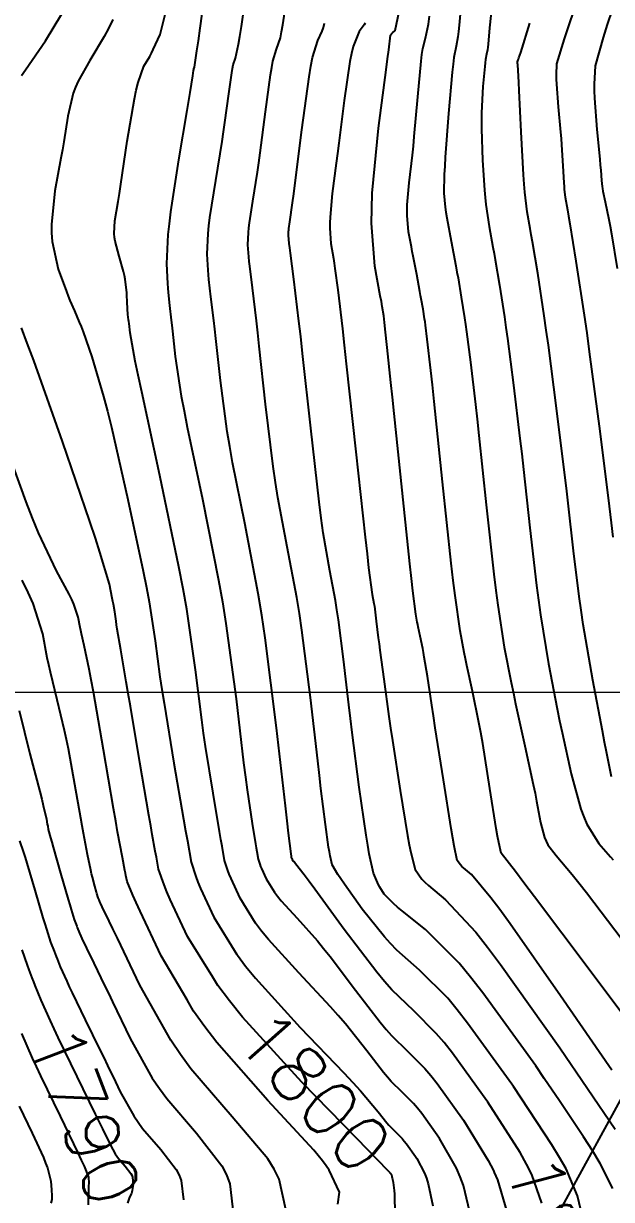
# Model space of a CAD drawing. Header units: metres. Extents: x 837475 to 838479, y 1189012 to 1191015.
# Drawn here: x 837954.3 to 837995.5, y 1189578.3 to 1189660.7 of the extents above; entities that cross this region are included whole.
import ezdxf

# ---------------------------------------------------------------- set-up
doc = ezdxf.new("R2010")
doc.units = ezdxf.units.M
doc.header["$LTSCALE"] = 0.3
doc.layers.add('COORD', color=7, linetype='Continuous', lineweight=20)
for name, color, linetype in [('CORREDORVIA', 70, 'Continuous'), ('COTAS 10', 1, 'Continuous'), ('COTAS INT', 252, 'Continuous')]:
    doc.layers.add(name, color=color, linetype=linetype)
doc.styles.get("Standard").update_dxf_attribs({"font": 'simplex.shx'})

msp = doc.modelspace()

# ---------------------------------------------------------------- linework, layer by layer
at = {"layer": 'COORD'}
msp.add_line((837476.514, 1189613.872), (838476.514, 1189613.872), dxfattribs=at)
at = {"layer": 'CORREDORVIA'}
msp.add_lwpolyline([(838157.033, 1190996.193), (838237.174, 1190821.339), (838237.001, 1190602.875), (838240.031, 1190437.198), (838223.537, 1190366.272), (838212.196, 1190288.92), (838221.396, 1189997.878), (837954.545, 1189509.173), (837751.159, 1189231.384), (837593.191, 1189234.399), (837744.487, 1189686.609), (837750.277, 1189933.973), (837723.624, 1190051.525), (837726.092, 1190134.48), (837885.383, 1190229.429), (837983.184, 1190344.12), (837817.554, 1190502.187), (837798.033, 1190660.17), (837963.574, 1190795.982), (837910.676, 1191000.965)], close=True, dxfattribs=at)
at = {"layer": 'COTAS 10'}
for points in [[(837993.34, 1189577.595), (837993.115, 1189578.576), (837992.314, 1189580.455), (837991.864, 1189581.246), (837991.316, 1189582.153), (837988.628, 1189586.23), (837988.511, 1189586.407), (837985.422, 1189590.684), (837984.695, 1189591.606), (837984.022, 1189592.415), (837982.053, 1189594.391), (837980.46, 1189595.797), (837980.023, 1189596.247), (837979.589, 1189596.723), (837978.04, 1189598.66), (837976.783, 1189600.42), (837976.533, 1189600.784), (837976.325, 1189601.094), (837975.929, 1189601.771), (837975.785, 1189602.405), (837975.736, 1189602.689), (837975.683, 1189603.02), (837975.457, 1189604.607), (837975.143, 1189607.125), (837975.033, 1189608.043), (837974.915, 1189609.056), (837974.406, 1189613.513), (837973.81, 1189618.22), (837973.636, 1189619.391), (837973.459, 1189620.505), (837972.787, 1189624.052), (837972.129, 1189627.516), (837971.96, 1189628.578), (837971.798, 1189629.684), (837971.262, 1189634.052), (837970.818, 1189638.137), (837970.714, 1189639.065), (837970.618, 1189639.906), (837970.339, 1189642.209), (837970.153, 1189643.726), (837970.115, 1189644.071), (837970.083, 1189644.384), (837970.02, 1189645.242), (837970.06, 1189646.104), (837970.093, 1189646.419), (837970.136, 1189646.768), (837970.371, 1189648.303), (837970.688, 1189650.328), (837970.781, 1189650.986), (837970.878, 1189651.686), (837971.249, 1189654.563), (837971.607, 1189657.152), (837971.695, 1189657.67), (837971.778, 1189658.101), (837972.039, 1189658.94), (837972.304, 1189659.745), (837972.39, 1189660.156), (837972.48, 1189660.647), (837972.852, 1189663.099)], [(837954.163, 1189657.106), (837954.441, 1189657.508), (837955.836, 1189659.53), (837957.52, 1189662.322)], [(837985.029, 1189662.983), (837984.836, 1189660.633), (837984.789, 1189660.176), (837984.745, 1189659.802), (837984.61, 1189659.151), (837984.457, 1189658.363), (837984.403, 1189657.903), (837984.343, 1189657.338), (837984.083, 1189654.426), (837983.852, 1189651.382), (837983.812, 1189650.735), (837983.781, 1189650.172), (837983.753, 1189648.847), (837983.853, 1189647.862), (837983.903, 1189647.514), (837983.963, 1189647.134), (837984.26, 1189645.491), (837984.59, 1189643.759), (837984.67, 1189643.324), (837984.746, 1189642.907), (837984.978, 1189641.561), (837985.199, 1189640.118), (837985.266, 1189639.641), (837985.337, 1189639.13), (837985.615, 1189637.002), (837985.966, 1189634.041), (837986.081, 1189633.004), (837986.205, 1189631.872), (837986.719, 1189627.002), (837987.258, 1189622.136), (837987.398, 1189621.007), (837987.534, 1189619.972), (837987.991, 1189617.025), (837988.472, 1189614.548), (837988.623, 1189613.809), (837988.783, 1189613.049), (837989.424, 1189610.112), (837990.015, 1189607.41), (837990.143, 1189606.798), (837990.255, 1189606.243), (837990.531, 1189604.73), (837990.803, 1189603.687), (837990.914, 1189603.429), (837991.039, 1189603.185), (837991.618, 1189602.415), (837992.74, 1189601.101), (837993.207, 1189600.513), (837993.742, 1189599.829), (837996.242, 1189596.549)], [(837980.377, 1189576.826), (837980.326, 1189578.365), (837980.311, 1189578.678), (837980.295, 1189578.944), (837980.236, 1189579.497), (837980.183, 1189579.702), (837980.173, 1189579.748), (837980.163, 1189579.789), (837980.142, 1189579.899), (837980.126, 1189579.972), (837980.121, 1189579.991), (837980.114, 1189580.008), (837980.084, 1189580.063), (837980.054, 1189580.106), (837980.046, 1189580.115), (837980.04, 1189580.123), (837980.02, 1189580.142), (837980.001, 1189580.161), (837979.995, 1189580.168), (837979.988, 1189580.176), (837979.96, 1189580.213), (837978.997, 1189581.21), (837978.401, 1189581.823), (837977.662, 1189582.582), (837973.802, 1189586.543), (837969.659, 1189591.098), (837968.742, 1189592.232), (837967.924, 1189593.31), (837967.559, 1189593.901), (837965.799, 1189596.745), (837964.59, 1189599.339), (837964.35, 1189599.887), (837964.15, 1189600.361), (837963.772, 1189601.459), (837963.668, 1189602.029), (837963.642, 1189602.169), (837963.617, 1189602.302), (837963.535, 1189602.72), (837963.326, 1189603.899), (837963.22, 1189604.511), (837963.094, 1189605.247), (837962.466, 1189608.937), (837961.796, 1189612.887), (837961.643, 1189613.786), (837961.504, 1189614.601), (837961.121, 1189616.843), (837960.879, 1189618.281), (837960.829, 1189618.589), (837960.787, 1189618.858), (837960.695, 1189619.502), (837960.611, 1189620.039), (837960.573, 1189620.239), (837960.529, 1189620.462), (837960.319, 1189621.454), (837959.664, 1189623.68), (837959.34, 1189624.681), (837958.953, 1189625.849), (837957.04, 1189631.454), (837955.019, 1189637.135), (837954.565, 1189638.35), (837954.156, 1189639.409)], [(837954.195, 1189595.824), (837954.556, 1189594.748), (837954.68, 1189594.419), (837954.894, 1189593.846), (837954.996, 1189593.582), (837955.102, 1189593.313), (837955.516, 1189592.294), (837956.17, 1189590.83), (837956.427, 1189590.282), (837956.717, 1189589.671), (837958.038, 1189586.947), (837959.334, 1189584.304), (837959.608, 1189583.744), (837959.845, 1189583.259), (837960.393, 1189582.131), (837960.739, 1189581.514), (837960.848, 1189581.353), (837960.963, 1189581.195), (837961.426, 1189580.656), (837961.818, 1189580.147), (837961.889, 1189580.008), (837961.943, 1189579.869), (837961.999, 1189579.375), (837961.926, 1189578.938), (837961.897, 1189578.836), (837961.866, 1189578.742), (837961.724, 1189578.469), (837961.588, 1189578.061)]]:
    msp.add_lwpolyline(points, dxfattribs=at)
at = {"layer": 'COTAS INT'}
for points in [[(837967.281, 1189664.967), (837966.654, 1189660.407), (837966.532, 1189659.534), (837966.432, 1189658.829), (837966.255, 1189657.69), (837966.219, 1189657.574), (837966.208, 1189657.515), (837966.196, 1189657.443), (837966.146, 1189657.086), (837965.964, 1189655.919), (837965.868, 1189655.337), (837965.752, 1189654.643), (837965.169, 1189651.2), (837964.607, 1189647.54), (837964.505, 1189646.709), (837964.426, 1189645.958), (837964.332, 1189643.902), (837964.397, 1189642.515), (837964.418, 1189642.185), (837964.44, 1189641.879), (837964.53, 1189640.968), (837964.653, 1189639.959), (837964.695, 1189639.59), (837964.74, 1189639.184), (837964.935, 1189637.393), (837965.359, 1189634.618), (837965.55, 1189633.59), (837965.772, 1189632.45), (837966.837, 1189627.393), (837967.974, 1189621.726), (837968.241, 1189620.201), (837968.487, 1189618.694), (837969.202, 1189613.41), (837969.726, 1189608.927), (837969.851, 1189607.927), (837969.967, 1189607.03), (837970.314, 1189604.659), (837970.556, 1189603.249), (837970.606, 1189602.958), (837970.649, 1189602.71), (837970.742, 1189602.175), (837970.857, 1189601.808), (837970.914, 1189601.666), (837970.981, 1189601.507), (837971.311, 1189600.788), (837971.887, 1189599.857), (837972.109, 1189599.565), (837972.357, 1189599.257), (837973.48, 1189598.023), (837974.897, 1189596.44), (837975.331, 1189595.913), (837975.783, 1189595.347), (837977.569, 1189592.984), (837979.29, 1189590.734), (837979.702, 1189590.241), (837980.086, 1189589.804), (837981.24, 1189588.692), (837982.429, 1189587.498), (837982.835, 1189587.01), (837983.275, 1189586.452), (837985.14, 1189583.869), (837986.868, 1189581.056), (837987.221, 1189580.354), (837987.284, 1189580.215), (837987.52, 1189579.686), (837988.143, 1189577.548)], [(837990.629, 1189578.062), (837989.917, 1189580.07), (837989.543, 1189580.8), (837989.092, 1189581.605), (837986.826, 1189585.138), (837986.456, 1189585.651), (837984.349, 1189588.568), (837983.765, 1189589.308), (837983.226, 1189589.957), (837981.647, 1189591.541), (837980.115, 1189593.018), (837979.605, 1189593.599), (837979.057, 1189594.254), (837976.772, 1189597.24), (837974.712, 1189600.06), (837974.308, 1189600.61), (837973.975, 1189601.06), (837973.372, 1189601.85), (837973.257, 1189601.977), (837973.231, 1189602.009), (837973.208, 1189602.039), (837973.149, 1189602.135), (837973.115, 1189602.209), (837973.108, 1189602.226), (837973.102, 1189602.24), (837973.09, 1189602.278), (837973.08, 1189602.333), (837973.076, 1189602.359), (837973.071, 1189602.389), (837973.046, 1189602.534), (837972.873, 1189603.997), (837972.775, 1189604.857), (837972.655, 1189605.914), (837972.038, 1189611.379), (837971.235, 1189617.686), (837970.997, 1189619.275), (837970.752, 1189620.796), (837969.812, 1189625.723), (837968.95, 1189629.983), (837968.755, 1189631.084), (837968.579, 1189632.151), (837968.098, 1189635.723), (837967.779, 1189638.66), (837967.704, 1189639.328), (837967.635, 1189639.932), (837967.435, 1189641.588), (837967.296, 1189642.802), (837967.266, 1189643.128), (837967.24, 1189643.449), (837967.176, 1189644.572), (837967.243, 1189646.031), (837967.299, 1189646.564), (837967.371, 1189647.154), (837967.77, 1189649.751), (837968.22, 1189652.486), (837968.325, 1189653.162), (837968.421, 1189653.803), (837968.698, 1189655.825), (837968.901, 1189657.298), (837968.951, 1189657.592), (837968.999, 1189657.838), (837969.147, 1189658.315), (837969.368, 1189659.287), (837969.461, 1189659.845), (837969.567, 1189660.527), (837970.066, 1189664.033)], [(837985.658, 1189577.034), (837985.122, 1189579.301), (837984.9, 1189579.909), (837984.645, 1189580.508), (837983.455, 1189582.601), (837982.201, 1189584.337), (837981.906, 1189584.711), (837981.633, 1189585.04), (837980.834, 1189585.842), (837980.058, 1189586.589), (837979.8, 1189586.883), (837979.523, 1189587.215), (837978.366, 1189588.727), (837976.855, 1189590.635), (837976.354, 1189591.216), (837975.818, 1189591.821), (837973.587, 1189594.197), (837971.458, 1189596.538), (837970.986, 1189597.12), (837970.566, 1189597.675), (837969.474, 1189599.44), (837968.847, 1189600.805), (837968.72, 1189601.107), (837968.613, 1189601.376), (837968.394, 1189602.072), (837968.217, 1189603.087), (837968.136, 1189603.557), (837968.041, 1189604.109), (837967.582, 1189606.784), (837967.061, 1189610.063), (837966.927, 1189610.997), (837966.797, 1189611.941), (837966.367, 1189615.44), (837965.738, 1189619.702), (837965.484, 1189621.126), (837965.195, 1189622.656), (837963.863, 1189629.064), (837962.593, 1189634.917), (837962.344, 1189636.096), (837962.14, 1189637.085), (837961.771, 1189639.064), (837961.702, 1189639.707), (837961.685, 1189639.853), (837961.67, 1189639.985), (837961.626, 1189640.347), (837961.591, 1189640.745), (837961.582, 1189640.9), (837961.572, 1189641.074), (837961.538, 1189641.863), (837961.435, 1189642.814), (837961.382, 1189643.09), (837961.319, 1189643.371), (837961.002, 1189644.432), (837960.722, 1189645.478), (837960.682, 1189645.75), (837960.658, 1189646.014), (837960.708, 1189646.904), (837960.936, 1189648.273), (837961.025, 1189648.84), (837961.125, 1189649.487), (837961.578, 1189652.504), (837962.077, 1189655.467), (837962.206, 1189656.081), (837962.33, 1189656.605), (837962.745, 1189657.753), (837963.155, 1189658.437), (837963.276, 1189658.668), (837963.4, 1189658.918), (837963.876, 1189659.972), (837964.355, 1189661.845)], [(837995.533, 1189587.379), (837991.934, 1189592.588), (837988.409, 1189597.625), (837987.679, 1189598.631), (837987.055, 1189599.468), (837985.688, 1189601.085), (837985.126, 1189601.551), (837985.009, 1189601.662), (837984.91, 1189601.765), (837984.692, 1189602.073), (837984.478, 1189603.097), (837984.382, 1189603.652), (837984.269, 1189604.324), (837983.725, 1189607.731), (837983.157, 1189611.383), (837983.028, 1189612.209), (837982.912, 1189612.956), (837982.598, 1189614.986), (837982.381, 1189616.334), (837982.327, 1189616.651), (837982.274, 1189616.943), (837982.104, 1189617.792), (837981.961, 1189618.448), (837981.926, 1189618.618), (837981.892, 1189618.782), (837981.784, 1189619.336), (837981.58, 1189620.987), (837981.485, 1189621.844), (837981.373, 1189622.875), (837980.831, 1189628.042), (837980.276, 1189633.407), (837980.155, 1189634.563), (837980.05, 1189635.576), (837979.791, 1189638.042), (837979.654, 1189639.314), (837979.626, 1189639.575), (837979.602, 1189639.795), (837979.549, 1189640.256), (837979.438, 1189640.912), (837979.377, 1189641.254), (837979.303, 1189641.666), (837978.928, 1189643.734), (837978.688, 1189646.753), (837978.698, 1189647.765), (837978.743, 1189648.852), (837979.182, 1189653.416), (837979.713, 1189657.494), (837979.815, 1189658.277), (837979.897, 1189658.908), (837980.028, 1189659.935), (837980.078, 1189660.013), (837980.108, 1189660.046), (837980.146, 1189660.084), (837980.339, 1189660.264), (837980.616, 1189661.591)], [(837987.105, 1189661.965), (837986.946, 1189660.436), (837986.854, 1189659.307), (837986.831, 1189659.087), (837986.81, 1189658.908), (837986.745, 1189658.595), (837986.672, 1189658.216), (837986.646, 1189657.995), (837986.617, 1189657.724), (837986.492, 1189656.324), (837986.399, 1189654.483), (837986.391, 1189653.934), (837986.39, 1189653.367), (837986.451, 1189651.177), (837986.59, 1189649.061), (837986.639, 1189648.542), (837986.693, 1189648.051), (837986.925, 1189646.518), (837987.196, 1189645.068), (837987.275, 1189644.629), (837987.354, 1189644.175), (837987.655, 1189642.4), (837987.994, 1189640.182), (837988.098, 1189639.448), (837988.206, 1189638.662), (837988.635, 1189635.391), (837989.088, 1189631.661), (837989.212, 1189630.586), (837989.335, 1189629.493), (837989.775, 1189625.391), (837990.243, 1189621.362), (837990.384, 1189620.315), (837990.529, 1189619.298), (837991.094, 1189615.87), (837991.698, 1189612.717), (837991.867, 1189611.874), (837992.038, 1189611.042), (837992.663, 1189608.145), (837993.345, 1189605.683), (837993.552, 1189605.126), (837993.766, 1189604.624), (837994.603, 1189603.258), (837995.421, 1189602.338), (837995.623, 1189602.117)], [(837992.865, 1189661.689), (837992.487, 1189660.587), (837992.179, 1189659.672), (837991.644, 1189657.928), (837991.614, 1189657.145), (837991.624, 1189656.836), (837991.642, 1189656.488), (837991.773, 1189654.897), (837991.932, 1189653.136), (837991.968, 1189652.681), (837992, 1189652.239), (837992.089, 1189650.761), (837992.155, 1189649.581), (837992.173, 1189649.328), (837992.191, 1189649.107), (837992.255, 1189648.573), (837992.409, 1189647.685), (837992.483, 1189647.241), (837992.572, 1189646.71), (837993.008, 1189644.078), (837993.584, 1189640.309), (837993.76, 1189639.061), (837993.945, 1189637.726), (837994.673, 1189632.168), (837995.332, 1189626.902), (837995.473, 1189625.751), (837995.596, 1189624.734)], [(837995.54, 1189661.714), (837995.194, 1189660.669), (837994.907, 1189659.773), (837994.364, 1189657.786), (837994.286, 1189656.486), (837994.292, 1189656.023), (837994.311, 1189655.516), (837994.477, 1189653.311), (837994.676, 1189651.244), (837994.714, 1189650.823), (837994.745, 1189650.468), (837994.799, 1189649.734), (837994.844, 1189649.322), (837994.869, 1189649.169), (837994.901, 1189649.001), (837995.062, 1189648.253), (837995.312, 1189647.015), (837995.399, 1189646.538), (837995.494, 1189646.002), (837995.905, 1189643.58)], [(837960.562, 1189661.018), (837960.255, 1189660.401), (837959.956, 1189659.829), (837958.944, 1189658.141), (837958.125, 1189656.698), (837957.947, 1189656.281), (837957.791, 1189655.856), (837957.408, 1189654.261), (837957.122, 1189652.454), (837957.027, 1189651.897), (837956.927, 1189651.316), (837956.509, 1189649.009), (837956.266, 1189646.666), (837956.275, 1189646.061), (837956.317, 1189645.476), (837956.745, 1189643.523), (837957.311, 1189641.961), (837957.44, 1189641.623), (837957.557, 1189641.326), (837957.879, 1189640.594), (837958.214, 1189639.82), (837958.339, 1189639.496), (837958.478, 1189639.124), (837959.096, 1189637.389), (837959.914, 1189634.611), (837960.18, 1189633.583), (837960.462, 1189632.443), (837961.623, 1189627.389), (837962.689, 1189622.347), (837962.912, 1189621.215), (837963.103, 1189620.197), (837963.531, 1189617.471), (837963.868, 1189614.954), (837964.003, 1189614.066), (837964.154, 1189613.097), (837964.849, 1189608.908), (837965.526, 1189604.969), (837965.666, 1189604.156), (837965.786, 1189603.464), (837966.047, 1189601.969), (837966.368, 1189600.944), (837966.525, 1189600.548), (837966.713, 1189600.103), (837967.636, 1189598.093), (837969.245, 1189595.492), (837969.287, 1189595.438), (837969.864, 1189594.676), (837970.559, 1189593.818), (837973.695, 1189590.37), (837976.74, 1189587.202), (837977.377, 1189586.52), (837977.926, 1189585.922), (837979.163, 1189584.47), (837979.756, 1189583.695), (837979.897, 1189583.526), (837980.03, 1189583.375), (837980.427, 1189582.992), (837980.836, 1189582.581), (837980.976, 1189582.413), (837981.127, 1189582.221), (837981.77, 1189581.332), (837981.85, 1189581.184), (837982.392, 1189580.168), (837982.531, 1189579.802), (837982.655, 1189579.418), (837982.982, 1189577.877)], [(837995.6, 1189579.09), (837994.711, 1189580.84), (837994.186, 1189581.691), (837993.539, 1189582.702), (837991.848, 1189585.22), (837990.782, 1189586.805), (837990.197, 1189587.675), (837986.496, 1189592.799), (837985.624, 1189593.904), (837984.818, 1189594.873), (837982.46, 1189597.241), (837980.846, 1189598.52), (837980.509, 1189598.803), (837980.221, 1189599.056), (837979.577, 1189599.711), (837979.262, 1189600.213), (837979.18, 1189600.369), (837979.1, 1189600.533), (837978.833, 1189601.184), (837978.525, 1189602.535), (837978.42, 1189603.14), (837978.307, 1189603.845), (837977.826, 1189607.226), (837977.329, 1189611.054), (837977.205, 1189612.041), (837977.088, 1189612.997), (837976.713, 1189616.188), (837976.363, 1189618.954), (837976.261, 1189619.642), (837976.156, 1189620.297), (837975.761, 1189622.381), (837975.307, 1189625.049), (837975.166, 1189626.071), (837975.017, 1189627.217), (837974.425, 1189632.381), (837973.856, 1189637.613), (837973.723, 1189638.802), (837973.6, 1189639.879), (837973.243, 1189642.829), (837973.009, 1189644.65), (837972.964, 1189645.014), (837972.927, 1189645.318), (837972.864, 1189645.912), (837972.876, 1189646.177), (837972.887, 1189646.275), (837972.9, 1189646.382), (837972.972, 1189646.855), (837973.155, 1189648.171), (837973.238, 1189648.811), (837973.335, 1189649.569), (837973.8, 1189653.302), (837974.312, 1189657.006), (837974.438, 1189657.747), (837974.558, 1189658.364), (837974.931, 1189659.565), (837975.24, 1189660.203), (837975.318, 1189660.467), (837975.393, 1189660.767)], [(837978.247, 1189660.778), (837978.176, 1189660.662), (837977.823, 1189660.19), (837977.4, 1189659.136), (837977.284, 1189658.654), (837977.169, 1189658.088), (837976.761, 1189655.357), (837976.389, 1189652.365), (837976.298, 1189651.636), (837976.211, 1189650.95), (837975.939, 1189648.828), (837975.779, 1189647.17), (837975.762, 1189646.776), (837975.758, 1189646.411), (837975.843, 1189645.326), (837976.016, 1189644.282), (837976.068, 1189643.942), (837976.121, 1189643.58), (837976.325, 1189642.088), (837976.648, 1189639.349), (837976.777, 1189638.2), (837976.922, 1189636.881), (837977.588, 1189630.71), (837978.237, 1189624.75), (837978.371, 1189623.565), (837978.486, 1189622.582), (837978.736, 1189620.71), (837978.854, 1189620.089), (837978.885, 1189619.893), (837978.915, 1189619.688), (837979.02, 1189618.863), (837979.16, 1189617.695), (837979.214, 1189617.273), (837979.273, 1189616.809), (837979.54, 1189614.777), (837979.902, 1189612.177), (837980.022, 1189611.355), (837980.151, 1189610.488), (837980.685, 1189606.988), (837981.205, 1189603.832), (837981.324, 1189603.182), (837981.433, 1189602.629), (837981.734, 1189601.441), (837982.204, 1189600.777), (837982.419, 1189600.555), (837982.67, 1189600.315), (837983.881, 1189599.311), (837985.991, 1189597.043), (837986.808, 1189596.008), (837987.725, 1189594.795), (837991.882, 1189588.944), (837995.763, 1189583.25)], [(837998.049, 1189588.956), (837993.936, 1189594.433), (837990.101, 1189599.525), (837989.363, 1189600.503), (837988.764, 1189601.295), (837987.77, 1189602.596), (837987.6, 1189603.339), (837987.522, 1189603.779), (837987.43, 1189604.32), (837986.986, 1189607.121), (837986.474, 1189610.276), (837986.34, 1189611.04), (837986.209, 1189611.757), (837985.764, 1189613.952), (837985.372, 1189615.748), (837985.275, 1189616.214), (837985.182, 1189616.665), (837984.888, 1189618.18), (837984.54, 1189620.647), (837984.413, 1189621.699), (837984.274, 1189622.91), (837983.662, 1189628.614), (837983.075, 1189634.252), (837982.951, 1189635.421), (837982.843, 1189636.42), (837982.596, 1189638.614), (837982.468, 1189639.598), (837982.435, 1189639.834), (837982.404, 1189640.055), (837982.302, 1189640.722), (837982.176, 1189641.439), (837982.129, 1189641.691), (837982.078, 1189641.966), (837981.85, 1189643.156), (837981.604, 1189644.431), (837981.542, 1189644.761), (837981.481, 1189645.08), (837981.283, 1189646.151), (837981.179, 1189647.286), (837981.178, 1189647.647), (837981.188, 1189648.028), (837981.328, 1189649.573), (837981.552, 1189651.517), (837981.617, 1189652.151), (837981.682, 1189652.826), (837981.926, 1189655.609), (837982.163, 1189658.094), (837982.223, 1189658.582), (837982.282, 1189658.983), (837982.474, 1189659.708), (837982.68, 1189660.697), (837982.747, 1189661.264)], [(837995.506, 1189607.943), (837995.146, 1189609.689), (837995.012, 1189610.379), (837994.862, 1189611.158), (837994.197, 1189614.714), (837993.523, 1189618.623), (837993.369, 1189619.623), (837993.227, 1189620.589), (837992.832, 1189623.779), (837992.465, 1189627.113), (837992.342, 1189628.169), (837992.21, 1189629.282), (837991.654, 1189633.779), (837991.075, 1189638.194), (837990.929, 1189639.255), (837990.789, 1189640.245), (837990.331, 1189643.239), (837989.963, 1189645.442), (837989.879, 1189645.935), (837989.802, 1189646.376), (837989.59, 1189647.545), (837989.426, 1189648.914), (837989.38, 1189649.481), (837989.334, 1189650.13), (837989.166, 1189653.153), (837989.027, 1189656.038), (837988.999, 1189656.599), (837988.976, 1189657.058), (837988.933, 1189657.858), (837988.924, 1189657.969), (837988.923, 1189657.993), (837988.922, 1189658.015), (837988.924, 1189658.069), (837988.961, 1189658.191), (837988.983, 1189658.255), (837989.009, 1189658.332), (837989.145, 1189658.718), (837989.768, 1189660.767)], [(837976.322, 1189577.985), (837976.435, 1189578.839), (837975.726, 1189580.377), (837975.507, 1189580.673), (837975.246, 1189581.024), (837974.641, 1189581.769), (837971.431, 1189585.259), (837967.843, 1189589.319), (837967, 1189590.423), (837966.223, 1189591.518), (837965.765, 1189592.306), (837963.961, 1189595.398), (837962.477, 1189598.521), (837962.189, 1189599.139), (837961.956, 1189599.65), (837961.56, 1189600.603), (837961.481, 1189601.015), (837961.448, 1189601.185), (837961.41, 1189601.378), (837961.23, 1189602.276), (837960.897, 1189604.075), (837960.763, 1189604.836), (837960.611, 1189605.712), (837959.907, 1189609.822), (837959.2, 1189613.897), (837959.046, 1189614.75), (837958.909, 1189615.483), (837958.564, 1189617.135), (837958.359, 1189617.971), (837958.311, 1189618.189), (837958.266, 1189618.402), (837958.136, 1189619.124), (837957.84, 1189620.04), (837957.69, 1189620.375), (837957.512, 1189620.745), (837956.626, 1189622.374), (837955.355, 1189625.039), (837954.935, 1189626.061), (837954.485, 1189627.207), (837952.61, 1189632.374)], [(837972.683, 1189577.617), (837972.228, 1189579.748), (837971.871, 1189580.431), (837971.414, 1189581.155), (837968.93, 1189584.108), (837966.03, 1189587.482), (837965.31, 1189588.471), (837964.627, 1189589.485), (837962.462, 1189593.345), (837960.885, 1189596.63), (837960.572, 1189597.281), (837960.313, 1189597.82), (837959.824, 1189598.831), (837959.706, 1189599.075), (837959.68, 1189599.13), (837959.657, 1189599.179), (837959.599, 1189599.31), (837959.561, 1189599.401), (837959.543, 1189599.449), (837959.513, 1189599.53), (837959.462, 1189599.691), (837959.44, 1189599.765), (837959.414, 1189599.852), (837959.293, 1189600.272), (837959.129, 1189600.918), (837959.076, 1189601.147), (837959.02, 1189601.397), (837958.793, 1189602.485), (837958.506, 1189603.986), (837958.413, 1189604.499), (837958.314, 1189605.053), (837957.908, 1189607.403), (837957.447, 1189609.909), (837957.313, 1189610.562), (837957.176, 1189611.197), (837956.662, 1189613.341), (837956.186, 1189615.283), (837956.074, 1189615.791), (837955.97, 1189616.286), (837955.667, 1189617.965), (837954.978, 1189620.093), (837954.631, 1189620.871), (837954.217, 1189621.731)], [(837954.012, 1189612.596), (837954.759, 1189609.546), (837955.444, 1189606.91), (837955.58, 1189606.373), (837955.693, 1189605.921), (837955.91, 1189604.983), (837955.97, 1189604.633), (837955.985, 1189604.551), (837955.999, 1189604.475), (837956.041, 1189604.251), (837956.195, 1189603.671), (837956.279, 1189603.37), (837956.38, 1189603.008), (837956.896, 1189601.193), (837957.428, 1189599.348), (837957.541, 1189598.967), (837957.638, 1189598.642), (837957.86, 1189597.936), (837957.993, 1189597.581), (837958.033, 1189597.478), (837958.075, 1189597.372), (837958.238, 1189596.971), (837958.495, 1189596.396), (837958.596, 1189596.181), (837958.71, 1189595.94), (837959.229, 1189594.87), (837959.986, 1189593.314), (837960.25, 1189592.769), (837960.538, 1189592.173), (837961.773, 1189589.607), (837963.331, 1189586.828), (837963.823, 1189586.098), (837964.341, 1189585.386), (837966.428, 1189582.957), (837968.199, 1189580.663), (837968.516, 1189580.035), (837968.759, 1189579.411), (837969.014, 1189577.183)], [(837954.017, 1189603.448), (837954.312, 1189602.64), (837954.423, 1189602.292), (837954.548, 1189601.89), (837955.107, 1189599.988), (837955.668, 1189598.058), (837955.794, 1189597.638), (837955.907, 1189597.267), (837956.208, 1189596.342), (837956.443, 1189595.713), (837956.515, 1189595.53), (837956.588, 1189595.343), (837956.656, 1189595.178), (837956.877, 1189594.633), (837957.332, 1189593.613), (837957.511, 1189593.231), (837957.713, 1189592.806), (837958.634, 1189590.908), (837959.66, 1189588.809), (837959.929, 1189588.256), (837960.191, 1189587.716), (837960.748, 1189586.563), (837961.083, 1189585.869), (837962.035, 1189584.171), (837962.335, 1189583.726), (837962.652, 1189583.29), (837963.927, 1189581.807), (837965.009, 1189580.405), (837965.203, 1189580.021), (837965.351, 1189579.64), (837965.507, 1189578.279)], [(837954.155, 1189589.955), (837954.918, 1189588.229), (837955.197, 1189587.628), (837955.506, 1189586.974), (837956.863, 1189584.166), (837958.112, 1189581.589), (837958.352, 1189581.08), (837958.546, 1189580.66), (837958.864, 1189579.879), (837958.872, 1189579.457), (837958.871, 1189579.263), (837958.868, 1189579.036), (837958.846, 1189577.935)], [(837954.01, 1189584.856), (837954.919, 1189582.953), (837955.702, 1189581.25), (837955.856, 1189580.867), (837955.984, 1189580.522), (837956.221, 1189579.596), (837956.268, 1189578.99), (837956.276, 1189578.847), (837956.283, 1189578.715), (837956.289, 1189578.325), (837956.232, 1189578.064)]]:
    msp.add_lwpolyline(points, dxfattribs=at)

# ---------------------------------------------------------------- texts
at = {"layer": 'COTAS 10', "char_height": 3.8, "attachment_point": 7}
for s, insert, rotation in [('1800', (837968.924, 1189589.508), 311.6416), ('1790', (837954.483, 1189589.631), 291.00024), ('1810', (837988.088, 1189580.883), 284.94854)]:
    msp.add_mtext(s, dxfattribs=dict(at, insert=insert, rotation=rotation))

doc.saveas('drawing.dxf')
